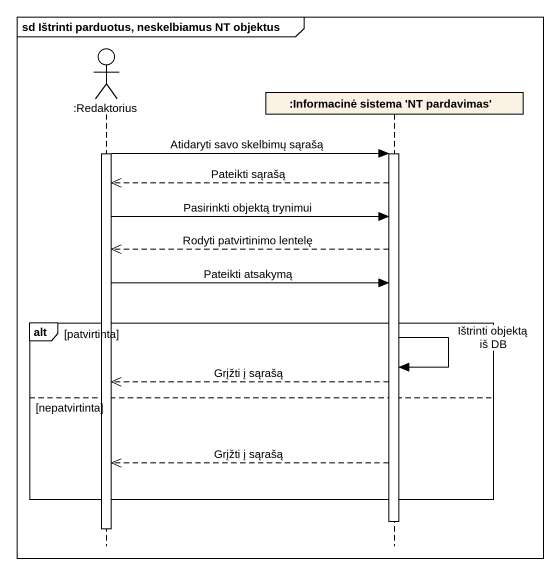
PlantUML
@startuml
mainframe sd Ištrinti parduotus, neskelbiamus NT objektus
hide footbox
actor ":Redaktorius" as Redaktorius
participant ":Informacinė sistema 'NT pardavimas'" as Informacinė_sistema_NT

activate Redaktorius
Redaktorius -> Informacinė_sistema_NT : Atidaryti savo skelbimų sąrašą
activate Informacinė_sistema_NT
Informacinė_sistema_NT -->> Redaktorius : Pateikti sąrašą
Redaktorius -> Informacinė_sistema_NT : Pasirinkti objektą trynimui
Informacinė_sistema_NT -->> Redaktorius : Rodyti patvirtinimo lentelę
Redaktorius -> Informacinė_sistema_NT : Pateikti atsakymą
alt patvirtinta
  Informacinė_sistema_NT -> Informacinė_sistema_NT : Ištrinti objektą iš DB
  Informacinė_sistema_NT -->> Redaktorius : Grįžti į sąrašą
else nepatvirtinta
  Informacinė_sistema_NT -->> Redaktorius : Grįžti į sąrašą
end
deactivate Informacinė_sistema_NT
deactivate Redaktorius
@enduml
